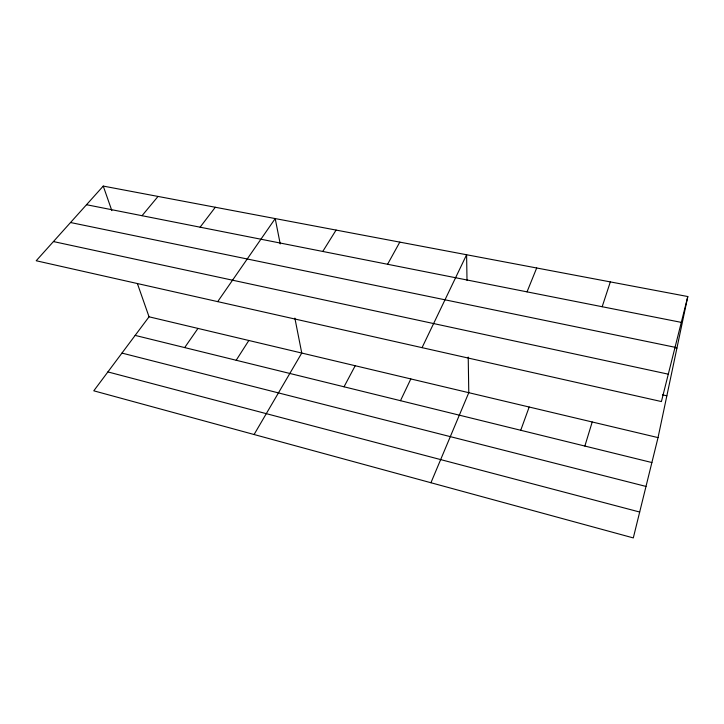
<?xml version="1.0" encoding="UTF-8"?>
<svg xmlns="http://www.w3.org/2000/svg" width="724" height="724" viewBox="0 0 724 724"><rect width="100%" height="100%" fill="white"/><g stroke="black" fill="none" stroke-linecap="round" stroke-linejoin="round"><path stroke-width="1.09" d="M137.442 283.708L149.044 316.804L93.785 390.815L633.301 537.914L658.035 437.604L687.8 296.541L103.251 186.086L36.2 260.758L661.41 401.558L687.8 296.541M584.856 446.056L592.214 421.983M602.169 306.723L610.332 281.908M520.737 430.273L529.181 407.024M527.027 291.863L536.692 267.989M430.934 482.736L468.781 392.689L468.22 357.077M400.481 400.689L410.834 378.933M422.056 347.656L466.6 254.748L467.007 280.342M344.027 386.797L355.213 365.729M387.575 264.278L399.802 242.124M254.088 434.518L301.763 353.05L294.867 318.108M322.759 251.454L336.081 230.087M236.187 360.262L248.839 340.488M217.698 301.627L275.211 218.585L280.224 243.952M184.674 347.583L197.969 328.415M200.105 227.191L215.3 207.263M142.031 215.698L158.031 196.439M86.518 204.72L681.302 322.379M70.536 222.521L675.049 347.285M674.732 347.656L676.922 348.108M53.44 241.563L668.288 374.172M662.46 394.824L666.858 395.802M149.044 316.804L658.035 437.604M135.153 335.402L651.881 462.546M121.949 353.086L645.998 486.428M107.894 371.919L639.681 512.031M103.251 186.086L111.84 210.621"/></g></svg>
